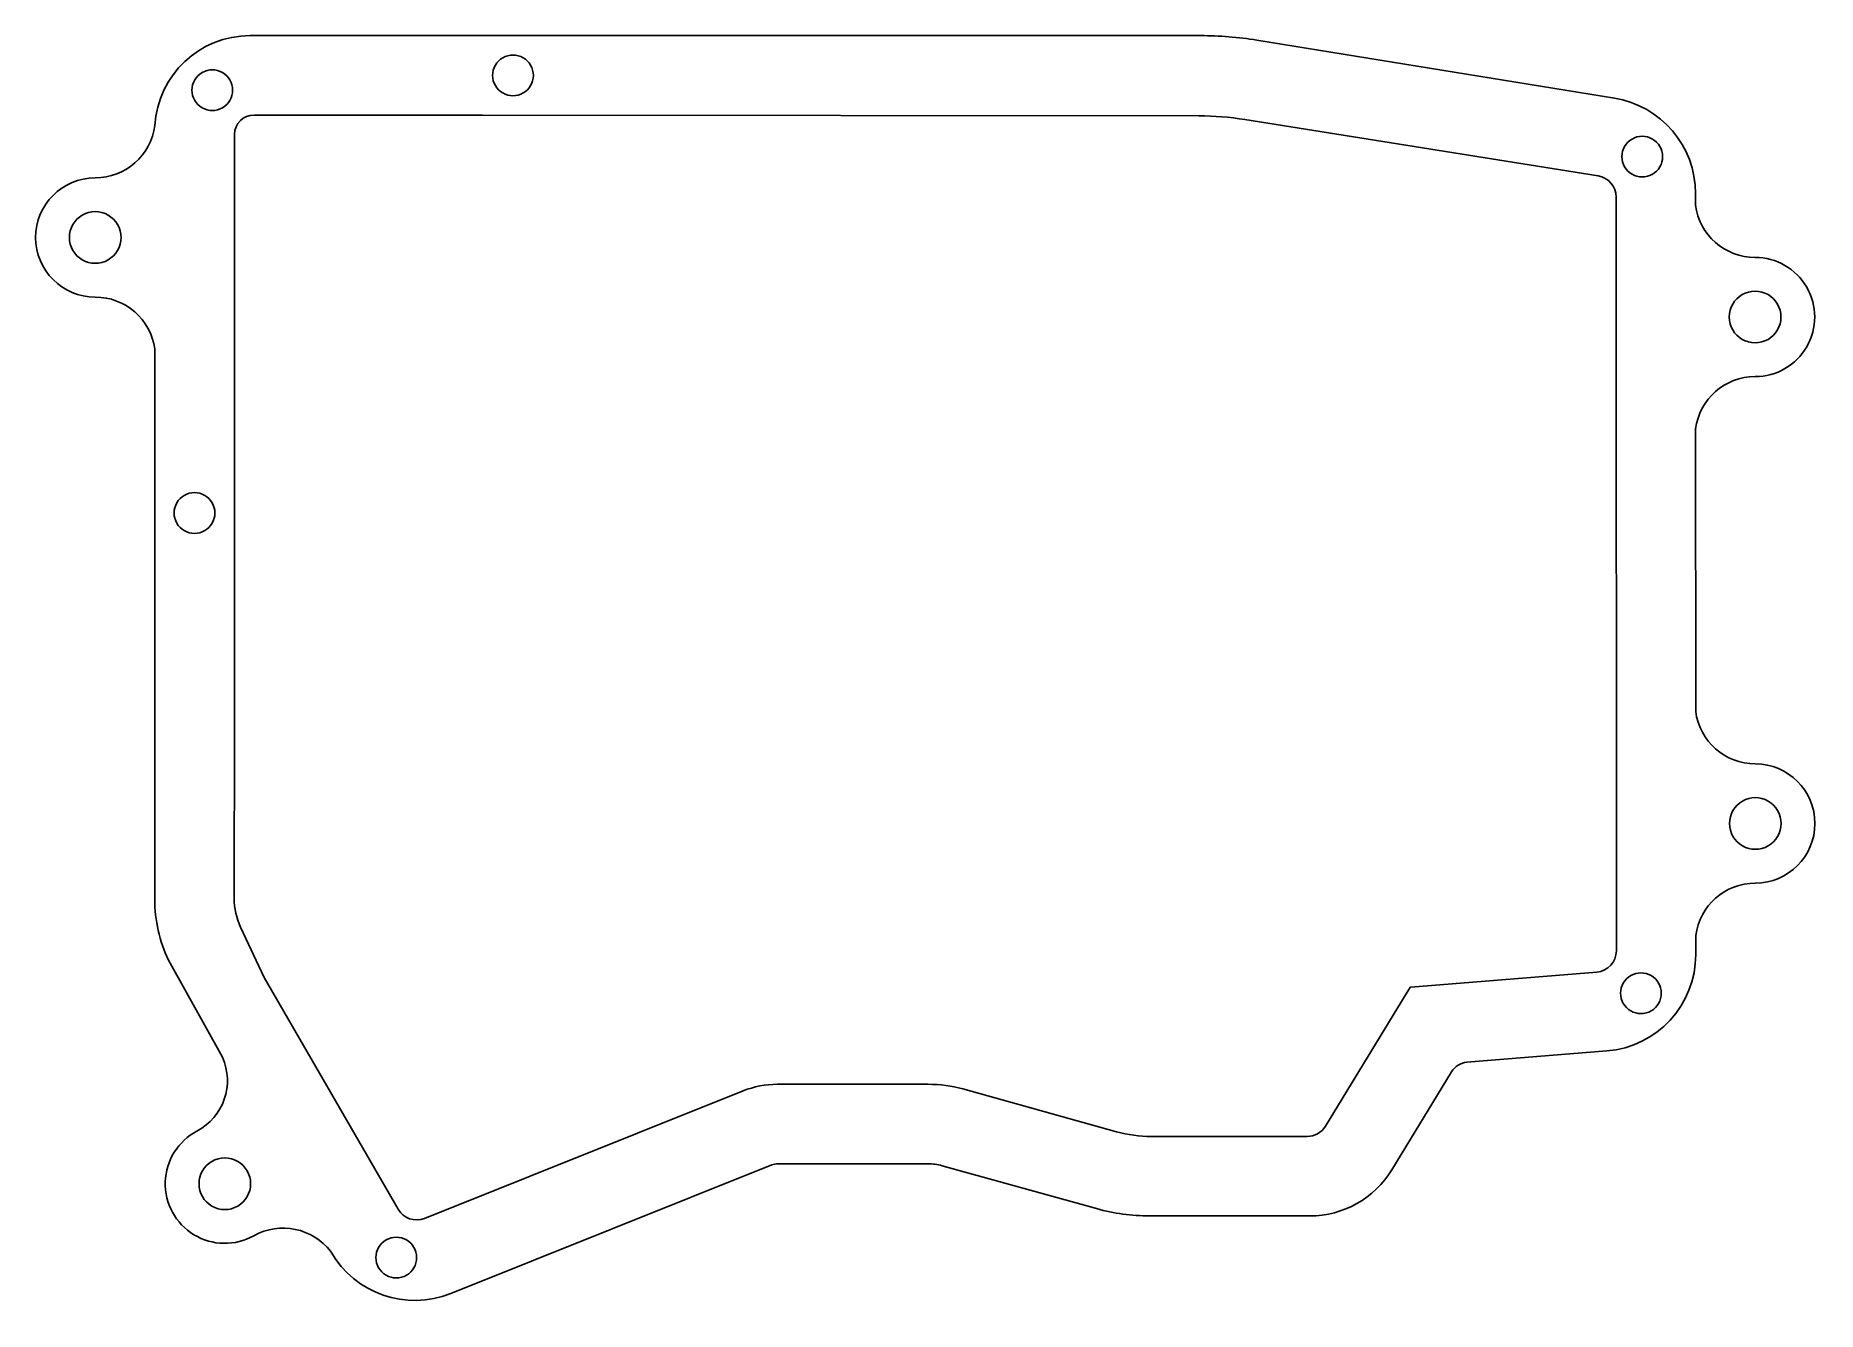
# Model space of a CAD drawing. Extents: x 5 to 185, y 4 to 132.
import ezdxf

# ---------------------------------------------------------------- set-up
doc = ezdxf.new("R2010")
doc.units = 0
doc.layers.add('Ebene_1', color=7, linetype='CONTINUOUS')

msp = doc.modelspace()

# ---------------------------------------------------------------- linework, layer by layer
at = {"layer": 'Ebene_1', "color": 5}
for points in [[(122.444039, 132.485416), (26.739461, 132.485416)], [(164.123637, 126.192194), (128.124072, 132.028007)], [(27.139469, 124.485516), (50.142906, 124.485516), (122.278019, 124.411116)], [(126.908623, 124.031277), (162.487909, 118.352894)], [(25.158339, 63.211982), (25.144239, 122.557409)], [(164.295617, 116.229376), (164.322617, 40.3381)], [(172.296187, 115.426057), (172.295777, 116.591816)], [(17.129981, 100.934065), (17.129981, 45.531324)], [(172.314037, 64.44273), (172.303937, 92.881125)], [(25.130142, 45.629724), (25.158339, 63.211982)], [(178.31805, 47.155802), (178.32205, 47.155802)], [(41.636084, 14.314802), (28.161665, 37.657273), (25.776015, 42.722327)], [(172.322747, 39.960041), (172.322067, 41.864598)], [(18.502187, 39.391231), (23.947938, 29.624083)], [(162.343219, 38.192213), (143.630103, 36.686745)], [(143.512683, 36.614445), (135.027213, 22.677822)], [(149.280396, 29.115464), (163.364798, 30.248563)], [(141.725645, 18.296287), (147.732508, 28.162005)], [(76.378156, 26.233578), (44.29959, 13.392783)], [(95.027733, 26.894717), (79.808771, 26.894717)], [(113.997119, 22.117493), (98.506178, 26.420637)], [(133.188995, 21.644653), (117.465545, 21.644653)], [(46.934518, 5.830383), (79.262922, 18.771187)], [(79.903901, 18.894727), (94.960243, 18.894727)], [(96.430341, 18.694357), (111.986182, 14.373162)], [(117.329845, 13.644633), (133.450815, 13.644633)], [(34.85732, 10.057688), (34.88608, 10.006088)]]:
    msp.add_lwpolyline(points, dxfattribs=at)
for points in [[(51.154156, 128.485431)], [(20.873883, 126.994483)], [(164.879016, 120.302071)], [(8.531874, 112.160441)], [(175.699903, 104.155731)], [(17.13001, 100.934055)], [(19.079978, 84.419806)], [(175.718053, 53.155804)], [(164.751876, 36.064955)], [(21.58365, 16.880469)], [(39.402617, 9.445448)]]:
    msp.add_lwpolyline(points, close=True, dxfattribs=at)
for points in [[(26.739461, 132.485416), (21.65284, 132.485417), (17.443829, 128.528566), (17.129981, 123.451637)], [(128.124072, 132.028007), (126.246045, 132.33245), (124.346582, 132.485413), (122.444039, 132.485416)], [(51.154156, 128.485431), (51.154156, 129.217825), (51.544883, 129.894584), (52.179155, 130.260781)], [(52.179155, 130.260781), (52.813426, 130.626978), (53.594881, 130.626978), (54.229152, 130.260781)], [(54.229152, 130.260781), (54.863423, 129.894584), (55.254151, 129.217825), (55.254151, 128.485431)], [(20.873883, 126.994483), (20.873883, 127.726877), (21.264611, 128.403637), (21.898882, 128.769834)], [(21.898882, 128.769834), (22.533154, 129.136031), (23.314609, 129.136031), (23.948881, 128.769834)], [(23.948881, 128.769834), (24.583153, 128.403637), (24.97388, 127.726877), (24.97388, 126.994483)], [(52.179155, 126.710081), (51.544883, 127.076278), (51.154156, 127.753038), (51.154156, 128.485431)], [(55.254151, 128.485431), (55.254151, 127.753038), (54.863423, 127.076278), (54.229152, 126.710081)], [(21.898882, 125.219132), (21.264611, 125.585329), (20.873883, 126.262089), (20.873883, 126.994483)], [(24.97388, 126.994483), (24.97388, 126.262089), (24.583153, 125.585329), (23.948881, 125.219132)], [(54.229152, 126.710081), (53.594881, 126.343885), (52.813426, 126.343885), (52.179155, 126.710081)], [(172.295777, 116.591816), (172.294202, 121.362833), (168.833175, 125.428741), (164.123637, 126.192194)], [(23.948881, 125.219132), (23.314609, 124.852935), (22.533154, 124.852935), (21.898882, 125.219132)], [(25.144239, 122.557409), (25.181046, 123.632778), (26.06347, 124.485516), (27.139469, 124.485516)], [(122.278019, 124.411116), (123.82932, 124.410764), (125.378001, 124.283729), (126.908623, 124.031277)], [(17.129981, 123.451637), (16.746701, 120.429099), (14.176477, 118.162592), (11.129735, 118.160424)], [(164.879016, 120.302071), (164.879016, 121.034465), (165.269744, 121.711224), (165.904015, 122.077421)], [(165.904015, 122.077421), (166.538286, 122.443618), (167.319741, 122.443618), (167.954013, 122.077421)], [(167.954013, 122.077421), (168.588284, 121.711224), (168.979011, 121.034465), (168.979011, 120.302071)], [(165.904015, 118.526722), (165.269744, 118.892918), (164.879016, 119.569678), (164.879016, 120.302071)], [(168.979011, 120.302071), (168.979011, 119.569678), (168.588284, 118.892918), (167.954013, 118.526722)], [(167.954013, 118.526722), (167.319741, 118.160525), (166.538286, 118.160525), (165.904015, 118.526722)], [(11.129735, 118.160424), (7.816195, 118.159004), (5.131127, 115.471821), (5.132314, 112.158282)], [(162.487909, 118.352894), (163.529631, 118.184022), (164.295208, 117.284697), (164.295617, 116.229376)], [(9.831362, 114.413577), (10.636063, 114.878414), (11.627678, 114.878414), (12.432379, 114.413577)], [(178.29806, 110.155714), (175.257688, 110.155712), (172.68915, 112.411187), (172.296187, 115.426057)], [(8.531874, 112.160441), (8.531243, 113.089751), (9.026661, 113.948739), (9.831362, 114.413577)], [(12.432379, 114.413577), (13.23708, 113.948739), (13.732498, 113.089751), (13.731867, 112.160441)], [(5.132314, 112.158282), (5.133501, 108.844742), (7.820495, 106.159484), (11.134035, 106.160439)], [(9.831362, 109.907306), (9.026661, 110.372144), (8.531243, 111.231132), (8.531874, 112.160441)], [(13.731867, 112.160441), (13.732498, 111.231132), (13.23708, 110.372144), (12.432379, 109.907306)], [(12.432379, 109.907306), (11.627678, 109.442469), (10.636063, 109.442469), (9.831362, 109.907306)], [(183.495206, 107.15745), (182.422791, 109.013497), (180.441651, 110.156428), (178.29806, 110.155714)], [(11.134035, 106.160439), (14.157534, 106.160439), (16.717268, 103.92925), (17.13001, 100.934055)], [(175.699903, 104.155731), (175.699645, 105.084792), (176.195146, 105.943391), (176.999693, 106.407996)], [(176.999693, 106.407996), (177.804241, 106.872601), (178.795559, 106.872601), (179.600106, 106.407996)], [(179.600106, 106.407996), (180.404654, 105.943391), (180.900154, 105.084792), (180.899897, 104.155731)], [(183.497206, 101.157457), (184.568382, 103.014219), (184.56762, 105.301403), (183.495206, 107.15745)], [(176.999693, 101.903467), (176.195146, 102.368072), (175.699645, 103.22667), (175.699903, 104.155731)], [(180.899897, 104.155731), (180.900154, 103.22667), (180.404654, 102.368072), (179.600106, 101.903467)], [(179.600106, 101.903467), (178.795559, 101.438862), (177.804241, 101.438862), (176.999693, 101.903467)], [(178.30206, 98.155729), (180.445651, 98.156443), (182.426029, 99.300696), (183.497206, 101.157457)], [(172.303937, 92.881125), (172.694759, 95.896271), (175.261691, 98.153569), (178.30206, 98.155729)], [(19.079978, 84.419806), (19.079978, 85.1522), (19.470706, 85.82896), (20.104978, 86.195156)], [(20.104978, 86.195156), (20.739249, 86.561353), (21.520704, 86.561353), (22.154976, 86.195156)], [(22.154976, 86.195156), (22.789248, 85.82896), (23.179975, 85.1522), (23.179975, 84.419806)], [(20.104978, 82.644455), (19.470706, 83.010652), (19.079978, 83.687412), (19.079978, 84.419806)], [(23.179975, 84.419806), (23.179975, 83.687412), (22.789248, 83.010652), (22.154976, 82.644455)], [(22.154976, 82.644455), (21.520704, 82.278258), (20.739249, 82.278258), (20.104978, 82.644455)], [(178.31805, 59.155787), (175.271305, 59.155785), (172.699468, 61.420464), (172.314037, 64.44273)], [(184.320042, 53.157794), (184.318938, 56.471499), (181.631754, 59.156891), (178.31805, 59.155787)], [(177.017843, 55.408069), (177.822391, 55.872674), (178.813709, 55.872674), (179.618256, 55.408069)], [(175.718053, 53.155804), (175.717795, 54.084865), (176.213295, 54.943464), (177.017843, 55.408069)], [(179.618256, 55.408069), (180.422804, 54.943464), (180.918304, 54.084865), (180.918047, 53.155804)], [(177.017843, 50.90354), (176.213295, 51.368145), (175.717795, 52.226743), (175.718053, 53.155804)], [(178.32205, 47.155802), (181.635754, 47.156906), (184.321147, 49.84409), (184.320042, 53.157794)], [(180.918047, 53.155804), (180.918304, 52.226743), (180.422804, 51.368145), (179.618256, 50.90354)], [(179.618256, 50.90354), (178.813709, 50.438935), (177.822391, 50.438935), (177.017843, 50.90354)], [(172.322067, 41.864598), (172.705146, 44.885524), (175.272935, 47.151491), (178.31805, 47.155802)], [(17.129981, 45.531324), (17.126698, 43.408225), (17.595404, 41.310945), (18.502187, 39.391231)], [(25.776015, 42.722327), (25.349084, 43.632016), (25.12853, 44.624835), (25.130142, 45.629724)], [(164.322617, 40.3381), (164.323018, 39.216209), (163.461494, 38.282222), (162.343219, 38.192213)], [(163.364798, 30.248563), (168.425659, 30.65595), (172.32455, 34.88281), (172.322747, 39.960041)], [(164.751876, 36.064955), (164.751876, 36.797349), (165.142604, 37.474109), (165.776875, 37.840305)], [(165.776875, 37.840305), (166.411147, 38.206502), (167.192601, 38.206502), (167.826873, 37.840305)], [(167.826873, 37.840305), (168.461144, 37.474109), (168.851871, 36.797349), (168.851871, 36.064955)], [(143.630103, 36.686745), (143.58164, 36.682847), (143.53798, 36.655964), (143.512683, 36.614445)], [(165.776875, 34.289606), (165.142604, 34.655802), (164.751876, 35.332562), (164.751876, 36.064955)], [(168.851871, 36.064955), (168.851871, 35.332562), (168.461144, 34.655802), (167.826873, 34.289606)], [(167.826873, 34.289606), (167.192601, 33.923409), (166.411147, 33.923409), (165.776875, 34.289606)], [(23.947938, 29.624083), (25.182569, 26.854524), (24.059366, 23.601998), (21.378803, 22.184483)], [(147.732508, 28.162005), (148.065863, 28.709513), (148.641452, 29.064061), (149.280396, 29.115464)], [(79.808771, 26.894717), (78.633574, 26.894718), (77.469185, 26.67032), (76.378156, 26.233578)], [(98.506178, 26.420637), (97.373479, 26.735283), (96.203321, 26.894764), (95.027733, 26.894717)], [(21.378803, 22.184483), (19.469215, 21.174867), (18.249709, 19.216733), (18.185843, 17.05762)], [(117.465545, 21.644653), (116.293337, 21.644647), (115.126549, 21.803712), (113.997119, 22.117493)], [(135.027213, 22.677822), (134.636643, 22.036362), (133.940006, 21.644817), (133.188995, 21.644653)], [(21.58365, 16.880469), (21.58365, 17.809359), (22.079207, 18.667688), (22.883649, 19.132133)], [(22.883649, 19.132133), (23.688091, 19.596578), (24.679205, 19.596578), (25.483647, 19.132133)], [(25.483647, 19.132133), (26.288089, 18.667688), (26.783646, 17.809359), (26.783646, 16.880469)], [(79.262922, 18.771187), (79.46677, 18.852792), (79.684326, 18.894722), (79.903901, 18.894727)], [(94.960243, 18.894727), (95.457083, 18.894741), (95.951627, 18.827336), (96.430341, 18.694357)], [(133.450815, 13.644633), (136.83161, 13.645823), (139.967465, 15.408628), (141.725645, 18.296287)], [(18.185843, 17.05762), (18.121978, 14.898507), (19.223612, 12.871715), (21.070185, 11.750994)], [(22.883649, 14.628805), (22.079207, 15.09325), (21.58365, 15.951579), (21.58365, 16.880469)], [(26.783646, 16.880469), (26.783646, 15.951579), (26.288089, 15.09325), (25.483647, 14.628805)], [(25.483647, 14.628805), (24.679205, 14.16436), (23.688091, 14.16436), (22.883649, 14.628805)], [(111.986182, 14.373162), (113.726244, 13.8897), (115.523868, 13.64462), (117.329845, 13.644633)], [(27.109044, 11.641956), (29.727922, 13.104439), (33.022688, 12.430767), (34.85732, 10.057688)], [(44.29959, 13.392783), (43.306002, 12.99506), (42.171134, 13.387914), (41.636084, 14.314802)], [(21.070185, 11.750994), (22.916758, 10.630273), (25.223216, 10.588627), (27.109044, 11.641956)], [(39.402617, 9.445448), (39.402106, 10.178183), (39.792721, 10.855476), (40.427202, 11.221991)], [(40.427202, 11.221991), (41.061684, 11.588506), (41.843545, 11.588506), (42.478026, 11.221991)], [(42.478026, 11.221991), (43.112508, 10.855476), (43.503123, 10.178183), (43.502611, 9.445448)], [(34.88608, 10.006088), (37.303961, 5.810411), (42.438818, 4.03079), (46.934518, 5.830383)], [(40.427202, 7.668905), (39.792721, 8.03542), (39.402106, 8.712714), (39.402617, 9.445448)], [(43.502611, 9.445448), (43.503123, 8.712714), (43.112508, 8.03542), (42.478026, 7.668905)], [(42.478026, 7.668905), (41.843545, 7.30239), (41.061684, 7.30239), (40.427202, 7.668905)]]:
    msp.add_open_spline(points, degree=3, dxfattribs=at)

doc.saveas('drawing.dxf')
